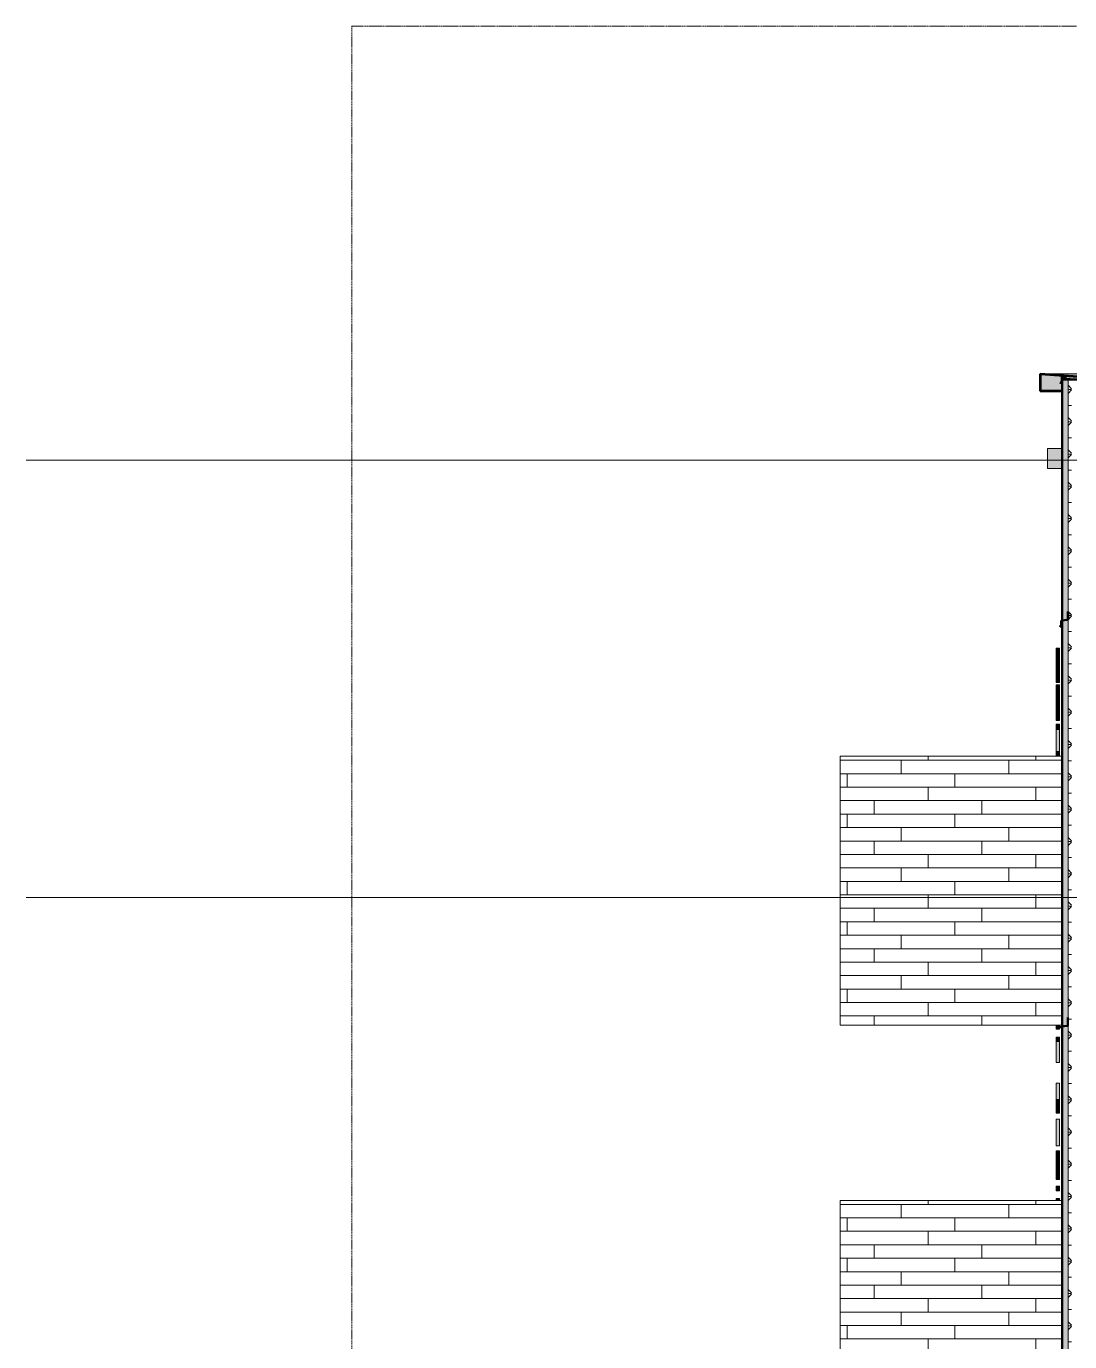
# Model space of a CAD drawing. Header units: inches. Extents: x 1701 to 6939, y -276 to 585.
# Drawn here: x 4576.6 to 4886.9, y 136 to 527 of the extents above; entities that cross this region are included whole.
import ezdxf

# ---------------------------------------------------------------- set-up
doc = ezdxf.new("R2010")
doc.units = ezdxf.units.IN
doc.header["$MEASUREMENT"] = 0
doc.linetypes.add('Aligning Line 1_8_', pattern=[0.25, 0.125, -0.125])
doc.linetypes.add('Grid Line 1_2_', pattern=[0.875, 0.5, -0.125, 0.125, -0.125])
for name, color, linetype, lineweight in [('0-4', 10, 'Continuous', 5), ('A-FLOR-LEVL-1', 51, 'Grid Line 1_2_', 9), ('A-GENM', 5, 'Continuous', 9), ('A-GENM-3', 5, 'Continuous', 5), ('A-WALL', 113, 'Continuous', 13), ('A-WALL-5', 113, 'Continuous', 5), ('A-WALL-6', 113, 'Continuous', 9), ('A-WALL-7', 113, 'Continuous', 50), ('A-WALL-PATT-4', 111, 'Continuous', 9), ('G-ANNO-SYMB', 111, 'Aligning Line 1_8_', 9), ('G-ANNO-SYMB-1', 147, 'Aligning Line 1_8_', 9)]:
    doc.layers.add(name, color=color, linetype=linetype, lineweight=lineweight)
pattern_1 = [(0, (7056.429, 68.768), (0, 4.798), []), (315, (7056.4288, 68.768), (4.7984266, 0), [6.786, -6.786]), (45, (7056.4288, 68.768), (4.7984266, 0), [6.786, -6.786])]

# ---------------------------------------------------------------- blocks, each defined once
blk = doc.blocks.new('CTR - 1st Phase - Common Walls_rvt-2-SECTION _ CENTER LOOKING EAST')
at = {"layer": 'A-FLOR-LEVL-1'}
for p, q in [((-4168.71, 398), (-1830.2, 398)), ((-4168.71, 268), (-1830.2, 268))]:
    blk.add_line(p, q, dxfattribs=at)
at = {"layer": 'G-ANNO-SYMB-1'}
for p, q in [((-1926.87, 526.95), (-4072.05, 526.95)), ((-4071.96, 526.95), (-4071.96, -145.84)), ((-1926.87, 526.95), (-4071.96, 526.95))]:
    blk.add_line(p, q, dxfattribs=at)
blk = doc.blocks.new('CTR - 1st Phase -Stairs _ Elevators_rvt-2-SECTION _ CENTER LOOKING EAST')
at = {"layer": 'A-FLOR-LEVL-1'}
for p, q in [((-4168.71, 398), (-1830.2, 398)), ((-4168.71, 268), (-1830.2, 268))]:
    blk.add_line(p, q, dxfattribs=at)
at = {"layer": 'G-ANNO-SYMB-1'}
for p, q in [((-4071.96, 526.95), (-4071.96, -206.49)), ((-1926.87, 526.95), (-4071.96, 526.95))]:
    blk.add_line(p, q, dxfattribs=at)
blk = doc.blocks.new('Basic Wall _ EXT - FIBER CEMENT - SMALL - ___-2145929-SECTION _ CENTER LOOKING EAST')
at = {"layer": 'A-WALL-6'}
h = blk.add_hatch(color=256, dxfattribs=at)
h.paths.add_polyline_path([(-3665.64, 422.6), (-3615.49, 422.6), (-3616.6, 423.66), (-3867.21, 423.66), (-3851.69, 422.6), (-3669.83, 422.6)], flags=0)
h.paths.add_polyline_path([(-3408.93, 422.6), (-3393.56, 423.66), (-3468.82, 423.66), (-3468.82, 422.6), (-3409.07, 422.6)], flags=0)
h.paths.add_polyline_path([(-3595.82, 422.6), (-3595.82, 423.66), (-3613.35, 423.66), (-3612.24, 422.6), (-3598.6, 422.6)], flags=0)
for points in [[(-3860.72, 418.62), (-3860.73, 420.79), (-3861.25, 420.84), (-3860.84, 421.5), (-3860.78, 421.45), (-3860.73, 421.63), (-3860.81, 421.63), (-3860.78, 422.9), (-3860.63, 423.08), (-3860.51, 423.11), (-3860.81, 423.14), (-3867.21, 423.58), (-3867.21, 418.62), (-3860.72, 418.62)], [(-3860.29, 422.86), (-3860.45, 422.99), (-3860.65, 422.98), (-3860.71, 422.86), (-3860.39, 422.86)], [(-3859.53, 423.05), (-3860.44, 423.09), (-3860.39, 423.05)], [(-3852.08, 422.23), (-3851.93, 422.27), (-3851.99, 422.37), (-3853.4, 422.37), (-3853.4, 422.23), (-3852.33, 422.23)], [(-3851.84, 422.16), (-3851.71, 422.16), (-3851.71, 422.23), (-3852.33, 422.23), (-3852.33, 422.16), (-3851.92, 422.16)], [(-3851.97, 422.37), (-3851.97, 422.39), (-3851.97, 422.37)], [(-3851.75, 422.27), (-3851.71, 422.27), (-3851.75, 422.47), (-3851.92, 422.47), (-3851.84, 422.27)], [(-3860.73, 420.79), (-3860.73, 421.45), (-3860.78, 421.45), (-3861.19, 420.79), (-3860.73, 420.79)], [(-3860.78, 421.45), (-3860.73, 421.45), (-3860.76, 421.5)], [(-3851.62, 421.39), (-3851.63, 421.44), (-3851.71, 421.44), (-3851.74, 421.83), (-3851.77, 421.83), (-3851.74, 421.39), (-3851.62, 421.39)], [(-3851.74, 421.26), (-3851.59, 421.3), (-3851.63, 421.39), (-3851.77, 421.39), (-3851.76, 421.3)], [(-3851.42, 420.51), (-3851.3, 420.55), (-3851.3, 420.59), (-3851.44, 420.63), (-3851.45, 420.64), (-3851.74, 420.62), (-3851.47, 420.51)], [(-3851.35, 420.63), (-3851.25, 420.63), (-3851.65, 421.26), (-3851.71, 421.22), (-3851.42, 420.74)]]:
    blk.add_hatch(color=256, dxfattribs=at).paths.add_polyline_path(points, flags=0)
h = blk.add_hatch(color=256, dxfattribs=at)
h.paths.add_polyline_path([(-3860.73, 421.63), (-3860.72, 422), (-3859.34, 422.04), (-3860.29, 422.86), (-3860.73, 422.86), (-3860.73, 421.7)], flags=0)
h.paths.add_polyline_path([(-3859.23, 422), (-3859.13, 422.04), (-3859.22, 422.04)], flags=0)
h = blk.add_hatch(color=256, dxfattribs=at)
h.paths.add_polyline_path([(-3853.4, 422.1), (-3851.71, 422.1), (-3851.71, 422.16), (-3853.48, 422.16), (-3853.48, 422.44), (-3851.79, 422.49), (-3851.92, 422.53), (-3859.53, 423.05), (-3860.35, 423.02), (-3859.29, 422.1), (-3853.48, 422.1)], flags=0)
h.paths.add_polyline_path([(-3851.66, 422.47), (-3851.66, 422.47), (-3851.67, 422.47)], flags=0)
h = blk.add_hatch(color=256, dxfattribs=at)
h.paths.add_polyline_path([(-3623.74, 422.35), (-3615.24, 422.36), (-3615.49, 422.6), (-3851.73, 422.56), (-3851.63, 422.41), (-3851.63, 422.35), (-3627.93, 422.35)], flags=0)
h.paths.add_polyline_path([(-3409.15, 422.35), (-3409.02, 422.55), (-3408.99, 422.6), (-3468.82, 422.56), (-3468.82, 422.35), (-3410.06, 422.35)], flags=0)
h.paths.add_polyline_path([(-3611.98, 422.35), (-3595.82, 422.36), (-3595.82, 422.6), (-3612.2, 422.56), (-3611.99, 422.36)], flags=0)
h = blk.add_hatch(color=256, dxfattribs=at)
h.paths.add_polyline_path([(-3682.4, 421.44), (-3614.28, 421.44), (-3615.23, 422.35), (-3851.63, 422.35), (-3851.63, 421.44), (-3686.59, 421.44)], flags=0)
h.paths.add_polyline_path([(-3409.15, 421.44), (-3409.15, 422.35), (-3468.82, 422.35), (-3468.82, 421.44), (-3410.06, 421.44)], flags=0)
h.paths.add_polyline_path([(-3598.6, 421.44), (-3595.82, 421.44), (-3595.82, 422.35), (-3611.98, 422.35), (-3611.03, 421.44), (-3602.79, 421.44)], flags=0)
h = blk.add_hatch(color=256, dxfattribs=at)
h.paths.add_polyline_path([(-3851.89, 422.04), (-3851.96, 422.07), (-3851.9, 422.04)], flags=0)
h.paths.add_polyline_path([(-3857.97, 422.04), (-3851.71, 422.08), (-3851.71, 422.1), (-3859.21, 422.06), (-3859.13, 422.04), (-3858.3, 422.04)], flags=0)
h = blk.add_hatch(color=256, dxfattribs=at)
h.paths.add_polyline_path([(-3851.71, 421.99), (-3851.71, 422.08), (-3851.89, 422.04), (-3851.77, 422)], flags=0)
h.paths.add_polyline_path([(-3851.74, 421.83), (-3851.71, 421.83), (-3851.74, 421.99), (-3851.84, 422), (-3851.78, 421.89), (-3851.77, 421.83)], flags=0)
h = blk.add_hatch(color=256, dxfattribs=at)
h.paths.add_polyline_path([(-3644.69, 421.3), (-3614.18, 421.35), (-3614.28, 421.44), (-3851.63, 421.44), (-3851.59, 421.3), (-3648.88, 421.3)], flags=0)
h.paths.add_polyline_path([(-3409.12, 421.3), (-3409.08, 421.35), (-3409.07, 421.44), (-3468.82, 421.43), (-3468.82, 421.3), (-3409.19, 421.3)], flags=0)
h.paths.add_polyline_path([(-3595.82, 421.3), (-3595.82, 421.44), (-3611.02, 421.43), (-3610.89, 421.3), (-3598.6, 421.3)], flags=0)
h = blk.add_hatch(color=256, dxfattribs=at)
h.paths.add_polyline_path([(-3762, 420.57), (-3613.47, 420.57), (-3613.42, 420.62), (-3614.14, 421.3), (-3851.56, 421.26), (-3851.11, 420.57), (-3766.19, 420.57)], flags=0)
h.paths.add_polyline_path([(-3409.66, 420.57), (-3409.21, 421.3), (-3468.82, 421.3), (-3468.82, 420.57), (-3410.06, 420.57)], flags=0)
h.paths.add_polyline_path([(-3595.82, 420.57), (-3595.82, 421.3), (-3610.89, 421.3), (-3610.24, 420.68), (-3610.35, 420.57), (-3598.6, 420.57)], flags=0)
h.paths.add_polyline_path([(-3409.12, 421.26), (-3409.12, 421.3), (-3409.12, 421.26)], flags=0)
h = blk.add_hatch(color=256, dxfattribs=at)
h.paths.add_polyline_path([(-3851.11, 420.45), (-3613.58, 420.45), (-3613.47, 420.57), (-3851.11, 420.57), (-3851.22, 420.45)], flags=0)
h.paths.add_polyline_path([(-3409.35, 420.45), (-3409.35, 420.49), (-3409.39, 420.47), (-3409.38, 420.45)], flags=0)
h.paths.add_polyline_path([(-3409.47, 420.45), (-3409.66, 420.57), (-3468.82, 420.57), (-3468.82, 420.45), (-3409.55, 420.45)], flags=0)
h.paths.add_polyline_path([(-3595.82, 420.45), (-3595.82, 420.57), (-3610.35, 420.57), (-3610.46, 420.45), (-3598.6, 420.45)], flags=0)
h = blk.add_hatch(color=256, dxfattribs=at)
h.paths.add_polyline_path([(-3409.35, 420.42), (-3409.55, 420.45), (-3409.47, 420.42)], flags=0)
h.paths.add_polyline_path([(-3409.35, 420.42), (-3409.35, 420.45), (-3409.35, 420.42)], flags=0)
h.paths.add_polyline_path([(-3408.92, 420.42), (-3408.92, 420.42), (-3409.12, 420.42)], flags=0)
h.paths.add_polyline_path([(-3595.82, 420.42), (-3595.82, 420.45), (-3598.6, 420.42)], flags=0)
for p, q in [((-3616.6, 423.66), (-3867.29, 423.66)), ((-3860.41, 423.11), (-3860.56, 423.11)), ((-3851.97, 422.37), (-3853.4, 422.37)), ((-3852.33, 422.23), (-3851.71, 422.23)), ((-3851.71, 422.24), (-3851.93, 422.24)), ((-3851.75, 422.47), (-3851.92, 422.47)), ((-3615.49, 422.6), (-3851.85, 422.6)), ((-3851.7, 422.27), (-3851.85, 422.27)), ((-3595.82, 423.66), (-3613.35, 423.66)), ((-3595.82, 422.6), (-3612.24, 422.6)), ((-3393.48, 423.66), (-3468.82, 423.66)), ((-3408.93, 422.6), (-3468.82, 422.6)), ((-3860.73, 420.79), (-3861.19, 420.79)), ((-3859.34, 422.04), (-3859.28, 422)), ((-3853.2, 422.04), (-3858.3, 422.04)), ((-3851.71, 422.16), (-3852.33, 422.16)), ((-3851.71, 422.08), (-3852.02, 422.08)), ((-3851.44, 420.64), (-3851.78, 420.64)), ((-3851.44, 420.42), (-3613.62, 420.42)), ((-3851.23, 420.59), (-3851.42, 420.59)), ((-3851.24, 420.63), (-3851.35, 420.63)), ((-3613.47, 420.57), (-3851.11, 420.57)), ((-3610.5, 420.42), (-3595.82, 420.42)), ((-3595.82, 420.57), (-3610.35, 420.57)), ((-3409.66, 420.57), (-3468.82, 420.57)), ((-3468.82, 420.42), (-3408.92, 420.42))]:
    blk.add_line(p, q, dxfattribs=at)
at = {"layer": 'A-WALL-6', "flags": 128}
for points in [[(-3860.39, 423.05), (-3860.45, 423.09), (-3860.51, 423.11), (-3860.57, 423.11), (-3860.63, 423.1), (-3860.69, 423.07), (-3860.74, 423.03), (-3860.77, 422.98), (-3860.8, 422.92), (-3860.81, 422.86)], [(-3851.63, 422.35), (-3851.63, 422.41), (-3851.66, 422.47), (-3851.69, 422.52), (-3851.73, 422.56), (-3851.79, 422.59), (-3851.85, 422.6)], [(-3860.81, 421.63), (-3860.81, 421.58), (-3860.82, 421.54), (-3860.84, 421.5)], [(-3860.78, 421.45), (-3860.75, 421.51), (-3860.73, 421.57), (-3860.73, 421.63)], [(-3859.13, 422.04), (-3859.18, 422.05), (-3859.24, 422.07), (-3859.29, 422.1)], [(-3851.77, 421.83), (-3851.78, 421.89), (-3851.81, 421.95), (-3851.85, 422.01), (-3851.9, 422.05), (-3851.96, 422.07), (-3852.02, 422.08)], [(-3851.85, 421.33), (-3851.83, 421.28), (-3851.8, 421.22)], [(-3851.74, 421.26), (-3851.76, 421.3), (-3851.77, 421.35), (-3851.77, 421.39)], [(-3851.71, 421.44), (-3851.7, 421.38), (-3851.68, 421.32), (-3851.65, 421.26)], [(-3851.59, 421.3), (-3851.61, 421.35), (-3851.62, 421.39), (-3851.63, 421.44)], [(-3851.55, 420.44), (-3851.49, 420.42), (-3851.44, 420.42)], [(-3851.39, 420.5), (-3851.43, 420.49), (-3851.44, 420.49)], [(-3851.42, 420.42), (-3851.36, 420.43), (-3851.3, 420.45)]]:
    blk.add_lwpolyline(points, dxfattribs=at)
blk = doc.blocks.new('Basic Wall _ EXT - FIBER CEMENT - LARGE - ___-2505168-SECTION _ CENTER LOOKING EAST')
at = {"layer": 'A-WALL-6'}
blk.add_hatch(color=256, dxfattribs=at).paths.add_polyline_path([(-3861.05, 229.15), (-3861.02, 229.15), (-3861.02, 229.7), (-3861.05, 229.69)], flags=0)
blk.add_line((-3858.97, 229.88), (-3858.97, 232.37), dxfattribs=at)
at = {"layer": 'A-WALL-7'}
for p, q in [((-3858.97, 232.37), (-3859, 232.37)), ((-3859, 232.37), (-3859, 229.9)), ((-3859, 229.9), (-3861.05, 229.73)), ((-3861.05, 229.73), (-3861.05, 229.15)), ((-3861.05, 229.15), (-3861.02, 229.15)), ((-3861.02, 229.7), (-3858.97, 229.88)), ((-3861.02, 229.15), (-3861.02, 229.7))]:
    blk.add_line(p, q, dxfattribs=at)
blk = doc.blocks.new('Basic Wall _ EXT - FIBER CEMENT - LARGE - ___-2162461-SECTION _ CENTER LOOKING EAST')
at = {"layer": 'A-WALL-6'}
blk.add_hatch(color=256, dxfattribs=at).paths.add_polyline_path([(-3861.26, 348.66), (-3860.97, 349.05), (-3860.97, 350.33), (-3861, 350.32), (-3861, 349.02), (-3861.29, 348.68)], flags=0)
for p, q in [((-3861.27, 348.55), (-3861.25, 348.53)), ((-3861.27, 348.55), (-3861.25, 348.53)), ((-3861.23, 348.55), (-3861.25, 348.57)), ((-3861.23, 348.55), (-3861.25, 348.57))]:
    blk.add_line(p, q, dxfattribs=at)
for centre, radius, start, end in [((-3861.21, 348.62), 0.0937, 140, 230), ((-3861.21, 348.62), 0.0937, 140, 230), ((-3861.21, 348.62), 0.0625, 140, 230), ((-3861.21, 348.62), 0.0625, 140, 230), ((-3861.19, 348.6), 0.0938, 230, 320), ((-3861.19, 348.6), 0.0938, 230, 320), ((-3861.19, 348.6), 0.0625, 230, 320), ((-3861.19, 348.6), 0.0625, 230, 320)]:
    blk.add_arc(centre, radius, start, end, dxfattribs=at)
at = {"layer": 'A-WALL-7'}
for p, q in [((-3858.97, 353), (-3859, 353)), ((-3859, 353), (-3859, 350.53)), ((-3858.97, 350.5), (-3858.97, 353)), ((-3861, 349.02), (-3861.29, 348.68)), ((-3861.27, 348.55), (-3861.25, 348.53)), ((-3861.26, 348.66), (-3860.97, 349.01)), ((-3861.23, 348.55), (-3861.25, 348.57)), ((-3860.86, 348.9), (-3861.14, 348.56)), ((-3861.12, 348.54), (-3860.84, 348.88)), ((-3859, 350.53), (-3861, 350.35)), ((-3861, 350.35), (-3861, 349.02)), ((-3860.97, 350.33), (-3858.97, 350.5)), ((-3860.97, 349.01), (-3860.97, 350.33)), ((-3860.84, 348.88), (-3860.86, 348.9))]:
    blk.add_line(p, q, dxfattribs=at)
for centre, radius, start, end in [((-3861.21, 348.62), 0.0937, 140, 230), ((-3861.21, 348.62), 0.0625, 140, 230), ((-3861.19, 348.6), 0.0938, 230, 320), ((-3861.19, 348.6), 0.0625, 230, 320)]:
    blk.add_arc(centre, radius, start, end, dxfattribs=at)
blk = doc.blocks.new('Basic Wall _ EXT - FIBER CEMENT - SMALL - ___-2145935-SECTION _ CENTER LOOKING EAST')
at = {"layer": 'A-WALL-6'}
h = blk.add_hatch(color=256, dxfattribs=at)
h.paths.add_polyline_path([(-3860.76, 418.54), (-3860.73, 418.58), (-3860.74, 418.62), (-3867.21, 418.62), (-3867.21, 423.58), (-3851.79, 422.49), (-3851.75, 422.47), (-3851.71, 422.23), (-3851.71, 421.44), (-3851.63, 421.44), (-3851.67, 422.47), (-3851.75, 422.55), (-3851.85, 422.6), (-3867.29, 423.66), (-3867.29, 418.54), (-3862.56, 418.54)], flags=0)
h.paths.add_polyline_path([(-3851.42, 420.42), (-3851.19, 420.53), (-3851.13, 420.59), (-3851.62, 421.28), (-3851.65, 421.26), (-3851.23, 420.59), (-3851.42, 420.43)], flags=0)
h.paths.add_polyline_path([(-3851.42, 420.42), (-3851.59, 420.55), (-3851.78, 420.64), (-3851.78, 420.56), (-3851.43, 420.42)], flags=0)
h.paths.add_polyline_path([(-3851.42, 420.59), (-3851.36, 420.64), (-3851.77, 421.24), (-3851.78, 421.19), (-3851.42, 420.6)], flags=0)
h.paths.add_polyline_path([(-3861.19, 420.79), (-3860.78, 421.45), (-3860.84, 421.5), (-3861.25, 420.84)], flags=0)
h.paths.add_polyline_path([(-3851.85, 421.39), (-3851.77, 421.39), (-3851.81, 421.91), (-3851.9, 422.03), (-3852.02, 422.08), (-3853.2, 422.04), (-3853.2, 422), (-3851.85, 421.96), (-3851.85, 421.81)], flags=0)
h.paths.add_polyline_path([(-3860.73, 421.63), (-3860.73, 421.63), (-3860.7, 422.9), (-3860.61, 423.01), (-3860.39, 422.95), (-3859.32, 422.07), (-3859.29, 422.1), (-3860.45, 423.06), (-3860.68, 423.06), (-3860.81, 422.86), (-3860.78, 421.63), (-3860.75, 421.63)], flags=0)
h.paths.add_polyline_path([(-3859.23, 422), (-3859.24, 422.05), (-3859.28, 422.01), (-3859.24, 422)], flags=0)
h.paths.add_polyline_path([(-3853.4, 422.16), (-3852.33, 422.16), (-3852.33, 422.23), (-3853.4, 422.23), (-3853.4, 422.37), (-3851.97, 422.37), (-3851.92, 422.25), (-3851.85, 422.27), (-3851.92, 422.47), (-3853.48, 422.44), (-3853.48, 422.16)], flags=0)
for p, q in [((-3860.73, 421.63), (-3860.73, 422)), ((-3860.73, 418.54), (-3860.73, 418.62)), ((-3853.2, 422), (-3852.47, 422)), ((-3852.47, 422), (-3852.02, 422)), ((-3851.85, 421.83), (-3851.85, 421.39))]:
    blk.add_line(p, q, dxfattribs=at)
at = {"layer": 'A-WALL-7'}
for p, q in [((-3851.85, 422.6), (-3867.29, 423.66)), ((-3867.29, 423.66), (-3867.29, 418.54)), ((-3867.21, 418.62), (-3867.21, 423.58)), ((-3867.21, 423.58), (-3851.85, 422.52)), ((-3860.81, 422.86), (-3860.81, 421.63)), ((-3860.73, 422), (-3860.73, 422.86)), ((-3860.44, 422.99), (-3859.34, 422.04)), ((-3859.29, 422.1), (-3860.39, 423.05)), ((-3851.92, 422.47), (-3853.48, 422.44)), ((-3853.48, 422.44), (-3853.48, 422.16)), ((-3853.4, 422.37), (-3851.97, 422.39)), ((-3853.4, 422.23), (-3853.4, 422.37)), ((-3852.33, 422.23), (-3853.4, 422.23)), ((-3852.33, 422.16), (-3852.33, 422.23)), ((-3851.97, 422.39), (-3851.93, 422.24)), ((-3851.93, 422.24), (-3851.85, 422.27)), ((-3851.85, 422.27), (-3851.92, 422.47)), ((-3851.71, 422.35), (-3851.71, 421.44)), ((-3851.63, 421.44), (-3851.63, 422.35)), ((-3867.29, 418.54), (-3860.73, 418.54)), ((-3860.73, 418.62), (-3867.21, 418.62)), ((-3860.84, 421.5), (-3861.25, 420.84)), ((-3861.25, 420.84), (-3861.19, 420.79)), ((-3861.19, 420.79), (-3860.78, 421.45)), ((-3858.3, 422.04), (-3859.13, 422.04)), ((-3859.13, 421.96), (-3858.3, 421.96)), ((-3858.3, 421.96), (-3858.3, 422.04)), ((-3853.48, 422.16), (-3852.33, 422.16)), ((-3852.02, 422.08), (-3853.2, 422.08)), ((-3853.2, 422.08), (-3853.2, 422)), ((-3851.78, 420.64), (-3851.82, 420.57)), ((-3851.82, 420.57), (-3851.55, 420.44)), ((-3851.8, 421.22), (-3851.42, 420.59)), ((-3851.51, 420.51), (-3851.78, 420.64)), ((-3851.77, 421.39), (-3851.77, 421.83)), ((-3851.35, 420.63), (-3851.74, 421.26)), ((-3851.65, 421.26), (-3851.22, 420.6)), ((-3851.11, 420.57), (-3851.59, 421.3)), ((-3851.42, 420.59), (-3851.35, 420.63)), ((-3851.22, 420.6), (-3851.35, 420.52)), ((-3851.3, 420.45), (-3851.11, 420.57))]:
    blk.add_line(p, q, dxfattribs=at)
for centre, radius, start, end in [((-3860.56, 422.86), 0.25, 49.2771, 180), ((-3860.56, 422.86), 0.171, 49.2771, 180), ((-3851.88, 422.35), 0.25, 0, 83.0705), ((-3851.88, 422.35), 0.171, 0, 82.4457), ((-3861.06, 421.63), 0.25, 328.2381, 0), ((-3861.06, 421.63), 0.329, 328.2381, 0), ((-3859.13, 422.29), 0.329, 229.2771, 270), ((-3859.13, 422.29), 0.25, 229.2771, 270), ((-3852.02, 421.83), 0.25, 0, 90), ((-3852.02, 421.83), 0.171, 0, 90), ((-3851.52, 421.39), 0.329, 180, 211.4324), ((-3851.52, 421.39), 0.25, 180, 211.4324), ((-3851.38, 421.44), 0.329, 180, 212.826), ((-3851.38, 421.44), 0.25, 180, 212.826), ((-3851.44, 420.67), 0.25, 244.1745, 302.0105), ((-3851.44, 420.67), 0.171, 244.1745, 302.0105)]:
    blk.add_arc(centre, radius, start, end, dxfattribs=at)
blk = doc.blocks.new('Family1 - SCUPPER-2154893-SECTION _ CENTER LOOKING EAST')
at = {"layer": 'A-GENM'}
blk.add_hatch(color=256, dxfattribs=at).paths.add_polyline_path([(-3860.72, 395.5), (-3860.72, 401.5), (-3865.1, 401.5), (-3865.1, 395.5)], flags=0)
for p, q in [((-3865.1, 395.5), (-3865.1, 401.5)), ((-3860.72, 401.5), (-3865.1, 401.5)), ((-3865.1, 395.5), (-3860.72, 395.5))]:
    blk.add_line(p, q, dxfattribs=at)

msp = doc.modelspace()

# ---------------------------------------------------------------- hatches: boundary and pattern name
at = {"layer": 'A-GENM-3'}
for points in [[(4883.85, 342.01), (4883.85, 342.1), (4882.85, 342.1), (4882.85, 342.01)], [(4883.85, 341.75), (4883.85, 342.01), (4882.85, 342.01), (4882.85, 341.75)], [(4883.85, 341.31), (4883.85, 341.75), (4882.85, 341.75), (4882.85, 341.31)], [(4883.85, 340.7), (4883.85, 341.31), (4882.85, 341.31), (4882.85, 340.7)], [(4883.85, 339.93), (4883.85, 340.7), (4882.85, 340.7), (4882.85, 339.93)], [(4883.85, 339.02), (4883.85, 339.93), (4882.85, 339.93), (4882.85, 339.02)], [(4883.85, 337.96), (4883.85, 339.02), (4882.85, 339.02), (4882.85, 337.96)], [(4882.85, 336.77), (4883.85, 336.77), (4883.85, 337.96), (4882.85, 337.96), (4882.85, 336.95)], [(4882.85, 335.82), (4883.85, 335.82), (4883.85, 336.77), (4882.85, 336.77)], [(4883.85, 334.96), (4883.85, 335.82), (4882.85, 335.82), (4882.85, 334.96)], [(4882.85, 334.19), (4883.85, 334.19), (4883.85, 334.96), (4882.85, 334.96), (4882.85, 334.52)], [(4882.85, 333.52), (4883.85, 333.52), (4883.85, 334.19), (4882.85, 334.19), (4882.85, 333.68)], [(4883.85, 332.97), (4883.85, 333.52), (4882.85, 333.52), (4882.85, 332.97)], [(4883.85, 332.53), (4883.85, 332.97), (4882.85, 332.97), (4882.85, 332.53)], [(4882.85, 332.23), (4883.85, 332.23), (4883.85, 332.53), (4882.85, 332.53)], [(4882.85, 332.04), (4883.85, 332.04), (4883.85, 332.23), (4882.85, 332.23), (4882.85, 332.13)], [(4883.85, 331.88), (4883.85, 332.04), (4882.85, 332.04), (4882.85, 331.88)], [(4883.85, 326.64), (4883.85, 331.22), (4882.85, 331.22), (4882.85, 326.64)], [(4883.85, 325.2), (4883.85, 326.64), (4882.85, 326.64), (4882.85, 325.2)], [(4882.85, 320.67), (4883.85, 320.67), (4883.85, 325.2), (4882.85, 325.2), (4882.85, 320.67)], [(4883.85, 317.98), (4883.85, 319.51), (4882.85, 319.51), (4882.85, 317.98)], [(4883.85, 311.44), (4883.85, 317.98), (4882.85, 317.98), (4882.85, 311.44)], [(4882.85, 310.12), (4883.85, 310.12), (4883.85, 311.44), (4882.85, 311.44)], [(4882.85, 228.85), (4883.85, 228.85), (4883.85, 230.12), (4882.85, 230.12), (4882.85, 228.98)], [(4883.85, 225.22), (4883.85, 226.54), (4882.85, 226.54), (4882.85, 225.22)], [(4883.85, 218.96), (4883.85, 225.22), (4882.85, 225.22), (4882.85, 218.96)], [(4883.85, 207.97), (4883.85, 212.86), (4882.85, 212.86), (4882.85, 207.97)], [(4883.85, 206.35), (4883.85, 207.97), (4882.85, 207.97), (4882.85, 206.35)], [(4882.85, 205.72), (4883.85, 205.72), (4883.85, 206.35), (4882.85, 206.35), (4882.85, 206.05)], [(4883.85, 205.2), (4883.85, 205.72), (4882.85, 205.72), (4882.85, 205.2)], [(4882.85, 204.8), (4883.85, 204.8), (4883.85, 205.2), (4882.85, 205.2), (4882.85, 204.9)], [(4882.85, 204.52), (4883.85, 204.52), (4883.85, 204.8), (4882.85, 204.8)], [(4883.85, 204.34), (4883.85, 204.52), (4882.85, 204.52), (4882.85, 204.34)], [(4883.85, 204.29), (4883.85, 204.34), (4882.85, 204.34), (4882.85, 204.29)], [(4883.85, 204.2), (4883.85, 204.29), (4882.85, 204.29), (4882.85, 204.2)], [(4883.85, 203.96), (4883.85, 204.2), (4882.85, 204.2), (4882.85, 203.96)], [(4883.85, 194.23), (4883.85, 202.14), (4882.85, 202.14), (4882.85, 194.23)], [(4883.85, 192.42), (4883.85, 192.75), (4882.85, 192.75), (4882.85, 192.42)], [(4883.85, 192.35), (4883.85, 192.42), (4882.85, 192.42), (4882.85, 192.35)], [(4883.85, 192.16), (4883.85, 192.35), (4882.85, 192.35), (4882.85, 192.16)], [(4883.85, 191.83), (4883.85, 192.16), (4882.85, 192.16), (4882.85, 191.83)], [(4882.85, 191.38), (4883.85, 191.38), (4883.85, 191.83), (4882.85, 191.83), (4882.85, 191.43)], [(4883.85, 190.81), (4883.85, 191.38), (4882.85, 191.38), (4882.85, 190.81)], [(4883.85, 190.15), (4883.85, 190.81), (4882.85, 190.81), (4882.85, 190.15)], [(4882.85, 188.52), (4883.85, 188.52), (4883.85, 190.15), (4882.85, 190.15), (4882.85, 188.79)], [(4882.85, 186.85), (4883.85, 186.85), (4883.85, 188.52), (4882.85, 188.52), (4882.85, 186.93)], [(4882.85, 186.17), (4883.85, 186.17), (4883.85, 186.85), (4882.85, 186.85)], [(4882.85, 185.6), (4883.85, 185.6), (4883.85, 186.17), (4882.85, 186.17), (4882.85, 185.67)], [(4883.85, 185.14), (4883.85, 185.6), (4882.85, 185.6), (4882.85, 185.14)], [(4882.85, 184.8), (4883.85, 184.82), (4883.85, 185.14), (4882.85, 185.14), (4882.85, 184.82)], [(4883.85, 184.59), (4883.85, 184.8), (4882.85, 184.8), (4882.85, 184.59)], [(4883.85, 184.5), (4883.85, 184.59), (4882.85, 184.59), (4882.85, 184.5)], [(4883.85, 184.34), (4883.85, 184.5), (4882.85, 184.5), (4882.85, 184.34)], [(4882.85, 184.17), (4883.85, 184.17), (4883.85, 184.34), (4882.85, 184.34)], [(4883.85, 180.88), (4883.85, 182.2), (4882.85, 182.2), (4882.85, 180.88)], [(4883.85, 178), (4883.85, 178.57), (4882.85, 178.57), (4882.85, 178)]]:
    msp.add_hatch(color=256, dxfattribs=at).paths.add_polyline_path(points, flags=0)
at = {"layer": 'A-WALL-5'}
for points in [[(4884.85, 350.5), (4884.85, 422), (4884.6, 422), (4884.6, 350.5)], [(4886.32, 350.5), (4886.35, 350.5), (4886.35, 422), (4884.85, 422), (4884.85, 350.5)], [(4884.85, 109.75), (4884.85, 350.5), (4884.6, 350.5), (4884.6, 109.75), (4884.77, 109.75)], [(4884.85, 109.87), (4886.35, 109.87), (4886.32, 350.5), (4884.85, 350.5), (4884.85, 114.36)]]:
    msp.add_hatch(color=256, dxfattribs=at).paths.add_polyline_path(points, flags=0)
at = {"layer": 'A-WALL-PATT-4'}
h = msp.add_hatch(dxfattribs=at)
h.set_pattern_fill('FP_41', color=256, style=0, pattern_type=2)
h.set_pattern_definition(pattern_1)
h.paths.add_polyline_path([(4887.35, 350.5), (4887.35, 422), (4886.35, 422), (4886.35, 350.5), (4886.96, 350.5)], flags=0)
h = msp.add_hatch(dxfattribs=at)
h.set_pattern_fill('FP_41', color=256, style=0, pattern_type=2)
h.set_pattern_definition(pattern_1)
h.paths.add_polyline_path([(4886.35, 109.87), (4887.35, 109.87), (4887.35, 350.5), (4886.35, 350.5), (4886.35, 112.25)], flags=0)
h = msp.add_hatch(dxfattribs=at)
h.set_pattern_fill('FP_47', color=256, style=0, pattern_type=2)
h.set_pattern_definition([(0, (4820.7268, 268.8), (0, 4), []), (90, (4820.727, 268.8), (-8, 8), [4, -28]), (90, (4836.727, 272.8), (-8, 8), [4, -28])])
h.paths.add_polyline_path([(4874.39, 230.12), (4884.41, 230.12), (4884.41, 310), (4818.6, 310), (4818.6, 230.12)], flags=0)
h = msp.add_hatch(dxfattribs=at)
h.set_pattern_fill('FP_48', color=256, style=0, pattern_type=2)
h.set_pattern_definition([(0, (4820.7268, 136.8), (0, 4), []), (90, (4820.727, 136.8), (-8, 8), [4, -28]), (90, (4836.727, 140.8), (-8, 8), [4, -28])])
h.paths.add_polyline_path([(4818.6, 109.75), (4884.41, 109.75), (4884.41, 178), (4818.6, 178), (4818.6, 114.36)], flags=0)

# ---------------------------------------------------------------- linework, layer by layer
at = {"layer": 'A-FLOR-LEVL-1'}
for p, q in [((4577.36, 398), (6914.38, 398)), ((4577.36, 268), (6914.38, 268))]:
    msp.add_line(p, q, dxfattribs=at)
at = {"layer": 'A-GENM'}
for p, q in [((4882.85, 342.01), (4882.85, 342.1)), ((4883.85, 342.1), (4882.85, 342.1)), ((4882.85, 341.75), (4882.85, 342.01)), ((4883.85, 342.01), (4882.85, 342.01)), ((4882.85, 341.31), (4882.85, 341.75)), ((4883.85, 341.75), (4882.85, 341.75)), ((4882.85, 340.7), (4882.85, 341.31)), ((4883.85, 341.31), (4882.85, 341.31)), ((4882.85, 339.93), (4882.85, 340.7)), ((4883.85, 340.7), (4882.85, 340.7)), ((4883.85, 342.1), (4883.85, 342.01)), ((4883.85, 342.01), (4883.85, 341.75)), ((4883.85, 341.75), (4883.85, 341.31)), ((4883.85, 341.31), (4883.85, 340.7)), ((4883.85, 340.7), (4883.85, 339.93)), ((4882.85, 339.02), (4882.85, 339.93)), ((4883.85, 339.93), (4882.85, 339.93)), ((4882.85, 337.96), (4882.85, 339.02)), ((4883.85, 339.02), (4882.85, 339.02)), ((4882.85, 336.77), (4882.85, 337.96)), ((4883.85, 337.96), (4882.85, 337.96)), ((4882.85, 335.82), (4882.85, 336.77)), ((4883.85, 336.77), (4882.85, 336.77)), ((4883.85, 339.93), (4883.85, 339.02)), ((4883.85, 339.02), (4883.85, 337.96)), ((4883.85, 337.96), (4883.85, 336.77)), ((4883.85, 336.77), (4883.85, 335.82)), ((4882.85, 334.96), (4882.85, 335.82)), ((4883.85, 335.82), (4882.85, 335.82)), ((4882.85, 334.19), (4882.85, 334.96)), ((4883.85, 334.96), (4882.85, 334.96)), ((4882.85, 333.52), (4882.85, 334.19)), ((4883.85, 334.19), (4882.85, 334.19)), ((4882.85, 332.97), (4882.85, 333.52)), ((4883.85, 333.52), (4882.85, 333.52)), ((4882.85, 332.53), (4882.85, 332.97)), ((4883.85, 332.97), (4882.85, 332.97)), ((4882.85, 332.23), (4882.85, 332.53)), ((4883.85, 332.53), (4882.85, 332.53)), ((4883.85, 335.82), (4883.85, 334.96)), ((4883.85, 334.96), (4883.85, 334.19)), ((4883.85, 334.19), (4883.85, 333.52)), ((4883.85, 333.52), (4883.85, 332.97)), ((4883.85, 332.97), (4883.85, 332.53)), ((4883.85, 332.53), (4883.85, 332.23)), ((4882.85, 332.04), (4882.85, 332.23)), ((4883.85, 332.23), (4882.85, 332.23)), ((4882.85, 331.88), (4882.85, 332.04)), ((4883.85, 332.04), (4882.85, 332.04)), ((4883.85, 331.88), (4882.85, 331.88)), ((4882.85, 326.64), (4882.85, 331.22)), ((4882.85, 331.22), (4883.85, 331.22)), ((4883.85, 332.23), (4883.85, 332.04)), ((4883.85, 332.04), (4883.85, 331.88)), ((4883.85, 331.22), (4883.85, 326.64)), ((4882.85, 325.2), (4882.85, 326.64)), ((4883.85, 326.64), (4882.85, 326.64)), ((4882.85, 320.67), (4882.85, 325.2)), ((4883.85, 325.2), (4882.85, 325.2)), ((4883.85, 326.64), (4883.85, 325.2)), ((4883.85, 325.2), (4883.85, 320.67)), ((4883.85, 320.67), (4882.85, 320.67)), ((4882.85, 317.98), (4882.85, 319.51)), ((4883.85, 319.51), (4882.85, 319.51)), ((4882.85, 311.44), (4882.85, 317.98)), ((4883.85, 317.98), (4882.85, 317.98)), ((4883.85, 319.51), (4883.85, 317.98)), ((4883.85, 317.98), (4883.85, 311.44)), ((4882.85, 310.12), (4882.85, 311.44)), ((4883.85, 311.44), (4882.85, 311.44)), ((4882.85, 310.12), (4883.85, 310.12)), ((4883.85, 311.44), (4883.85, 310.12)), ((4882.85, 228.85), (4882.85, 230.12)), ((4883.85, 228.85), (4882.85, 228.85)), ((4883.85, 230.12), (4883.85, 228.85)), ((4882.85, 225.22), (4882.85, 226.54)), ((4883.85, 226.54), (4882.85, 226.54)), ((4882.85, 218.96), (4882.85, 225.22)), ((4883.85, 225.22), (4882.85, 225.22)), ((4883.85, 226.54), (4883.85, 225.22)), ((4883.85, 225.22), (4883.85, 218.96)), ((4883.85, 218.96), (4882.85, 218.96)), ((4882.85, 207.97), (4882.85, 212.86)), ((4883.85, 212.86), (4882.85, 212.86)), ((4883.85, 212.86), (4883.85, 207.97)), ((4882.85, 206.35), (4882.85, 207.97)), ((4883.85, 207.97), (4882.85, 207.97)), ((4883.85, 207.97), (4883.85, 206.35)), ((4882.85, 205.72), (4882.85, 206.35)), ((4883.85, 206.35), (4882.85, 206.35)), ((4882.85, 205.2), (4882.85, 205.72)), ((4883.85, 205.72), (4882.85, 205.72)), ((4882.85, 204.8), (4882.85, 205.2)), ((4883.85, 205.2), (4882.85, 205.2)), ((4882.85, 204.52), (4882.85, 204.8)), ((4883.85, 204.8), (4882.85, 204.8)), ((4882.85, 204.34), (4882.85, 204.52)), ((4883.85, 204.52), (4882.85, 204.52)), ((4882.85, 204.29), (4882.85, 204.34)), ((4883.85, 204.34), (4882.85, 204.34)), ((4882.85, 204.2), (4882.85, 204.29)), ((4883.85, 204.29), (4882.85, 204.29)), ((4882.85, 203.96), (4882.85, 204.2)), ((4882.85, 204.2), (4883.85, 204.2)), ((4883.85, 203.96), (4882.85, 203.96)), ((4883.85, 206.35), (4883.85, 205.72)), ((4883.85, 205.72), (4883.85, 205.2)), ((4883.85, 205.2), (4883.85, 204.8)), ((4883.85, 204.8), (4883.85, 204.52)), ((4883.85, 204.52), (4883.85, 204.34)), ((4883.85, 204.34), (4883.85, 204.29)), ((4883.85, 204.29), (4883.85, 204.2)), ((4883.85, 204.2), (4883.85, 203.96)), ((4882.85, 194.23), (4882.85, 202.14)), ((4883.85, 202.14), (4882.85, 202.14)), ((4883.85, 202.14), (4883.85, 194.23)), ((4883.85, 194.23), (4882.85, 194.23)), ((4882.85, 192.42), (4882.85, 192.75)), ((4883.85, 192.75), (4882.85, 192.75)), ((4882.85, 192.35), (4882.85, 192.42)), ((4883.85, 192.42), (4882.85, 192.42)), ((4882.85, 192.16), (4882.85, 192.35)), ((4883.85, 192.35), (4882.85, 192.35)), ((4882.85, 191.83), (4882.85, 192.16)), ((4883.85, 192.16), (4882.85, 192.16)), ((4882.85, 191.38), (4882.85, 191.83)), ((4883.85, 191.83), (4882.85, 191.83)), ((4883.85, 192.75), (4883.85, 192.42)), ((4883.85, 192.42), (4883.85, 192.35)), ((4883.85, 192.35), (4883.85, 192.16)), ((4883.85, 192.16), (4883.85, 191.83)), ((4883.85, 191.83), (4883.85, 191.38)), ((4882.85, 190.81), (4882.85, 191.38)), ((4883.85, 191.38), (4882.85, 191.38)), ((4882.85, 190.15), (4882.85, 190.81)), ((4883.85, 190.81), (4882.85, 190.81)), ((4882.85, 188.52), (4882.85, 190.15)), ((4883.85, 190.15), (4882.85, 190.15)), ((4882.85, 186.85), (4882.85, 188.52)), ((4883.85, 188.52), (4882.85, 188.52)), ((4883.85, 191.38), (4883.85, 190.81)), ((4883.85, 190.81), (4883.85, 190.15)), ((4883.85, 190.15), (4883.85, 188.52)), ((4883.85, 188.52), (4883.85, 186.85)), ((4882.85, 186.17), (4882.85, 186.85)), ((4883.85, 186.85), (4882.85, 186.85)), ((4882.85, 185.6), (4882.85, 186.17)), ((4883.85, 186.17), (4882.85, 186.17)), ((4882.85, 185.14), (4882.85, 185.6)), ((4883.85, 185.6), (4882.85, 185.6)), ((4882.85, 184.8), (4882.85, 185.14)), ((4883.85, 185.14), (4882.85, 185.14)), ((4882.85, 184.59), (4882.85, 184.8)), ((4883.85, 184.8), (4882.85, 184.8)), ((4882.85, 184.5), (4882.85, 184.59)), ((4883.85, 184.59), (4882.85, 184.59)), ((4882.85, 184.34), (4882.85, 184.5)), ((4883.85, 184.5), (4882.85, 184.5)), ((4882.85, 184.17), (4882.85, 184.34)), ((4883.85, 184.34), (4882.85, 184.34)), ((4883.85, 184.17), (4882.85, 184.17)), ((4883.85, 186.85), (4883.85, 186.17)), ((4883.85, 186.17), (4883.85, 185.6)), ((4883.85, 185.6), (4883.85, 185.14)), ((4883.85, 185.14), (4883.85, 184.8)), ((4883.85, 184.8), (4883.85, 184.59)), ((4883.85, 184.59), (4883.85, 184.5)), ((4883.85, 184.5), (4883.85, 184.34)), ((4883.85, 184.34), (4883.85, 184.17)), ((4882.85, 180.88), (4882.85, 182.2)), ((4883.85, 182.2), (4882.85, 182.2)), ((4883.85, 180.88), (4882.85, 180.88)), ((4883.85, 182.2), (4883.85, 180.88)), ((4882.85, 178), (4882.85, 178.57)), ((4883.85, 178.57), (4882.85, 178.57)), ((4883.85, 178.57), (4883.85, 178))]:
    msp.add_line(p, q, dxfattribs=at)
at = {"layer": 'A-WALL'}
for p, q in [((4884.85, 422), (4884.85, 109.87)), ((4886.35, 422), (4886.35, 232.37)), ((4884.85, 350.5), (4884.6, 350.5)), ((4886.35, 229.88), (4886.35, 109.87))]:
    msp.add_line(p, q, dxfattribs=at)
at = {"layer": 'A-WALL-6'}
for p, q in [((4884.6, 422), (4884.6, 421.63)), ((4884.6, 418.62), (4884.6, 418.54)), ((4884.41, 310), (4818.6, 310)), ((4818.6, 310), (4818.6, 230.12)), ((4884.41, 230.12), (4884.41, 310)), ((4886.35, 232.37), (4886.35, 229.88)), ((4818.6, 230.12), (4884.41, 230.12)), ((4884.41, 178), (4818.6, 178)), ((4818.6, 178), (4818.6, 109.75)), ((4884.41, 109.75), (4884.41, 178))]:
    msp.add_line(p, q, dxfattribs=at)
at = {"layer": 'A-WALL-7'}
for p, q in [((4892.13, 422), (4884.6, 422)), ((4884.6, 421.63), (4884.6, 418.62)), ((4884.6, 418.54), (4884.6, 109.75))]:
    msp.add_line(p, q, dxfattribs=at)
at = {"layer": 'G-ANNO-SYMB'}
msp.add_line((6818.45, 526.95), (4673.28, 526.95), dxfattribs=at)

# ---------------------------------------------------------------- block references
at = {"layer": '0-4'}
for name in ['CTR - 1st Phase - Common Walls_rvt-2-SECTION _ CENTER LOOKING EAST', 'CTR - 1st Phase -Stairs _ Elevators_rvt-2-SECTION _ CENTER LOOKING EAST']:
    msp.add_blockref(name, (8745.33, 0), dxfattribs=at)
at = {"layer": 'A-GENM'}
msp.add_blockref('Family1 - SCUPPER-2154893-SECTION _ CENTER LOOKING EAST', (8745.33, 0), dxfattribs=at)
at = {"layer": 'A-WALL-6'}
for name in ['Basic Wall _ EXT - FIBER CEMENT - SMALL - ___-2145929-SECTION _ CENTER LOOKING EAST', 'Basic Wall _ EXT - FIBER CEMENT - SMALL - ___-2145935-SECTION _ CENTER LOOKING EAST', 'Basic Wall _ EXT - FIBER CEMENT - LARGE - ___-2162461-SECTION _ CENTER LOOKING EAST', 'Basic Wall _ EXT - FIBER CEMENT - LARGE - ___-2505168-SECTION _ CENTER LOOKING EAST']:
    msp.add_blockref(name, (8745.33, 0), dxfattribs=at)

doc.saveas('drawing.dxf')
